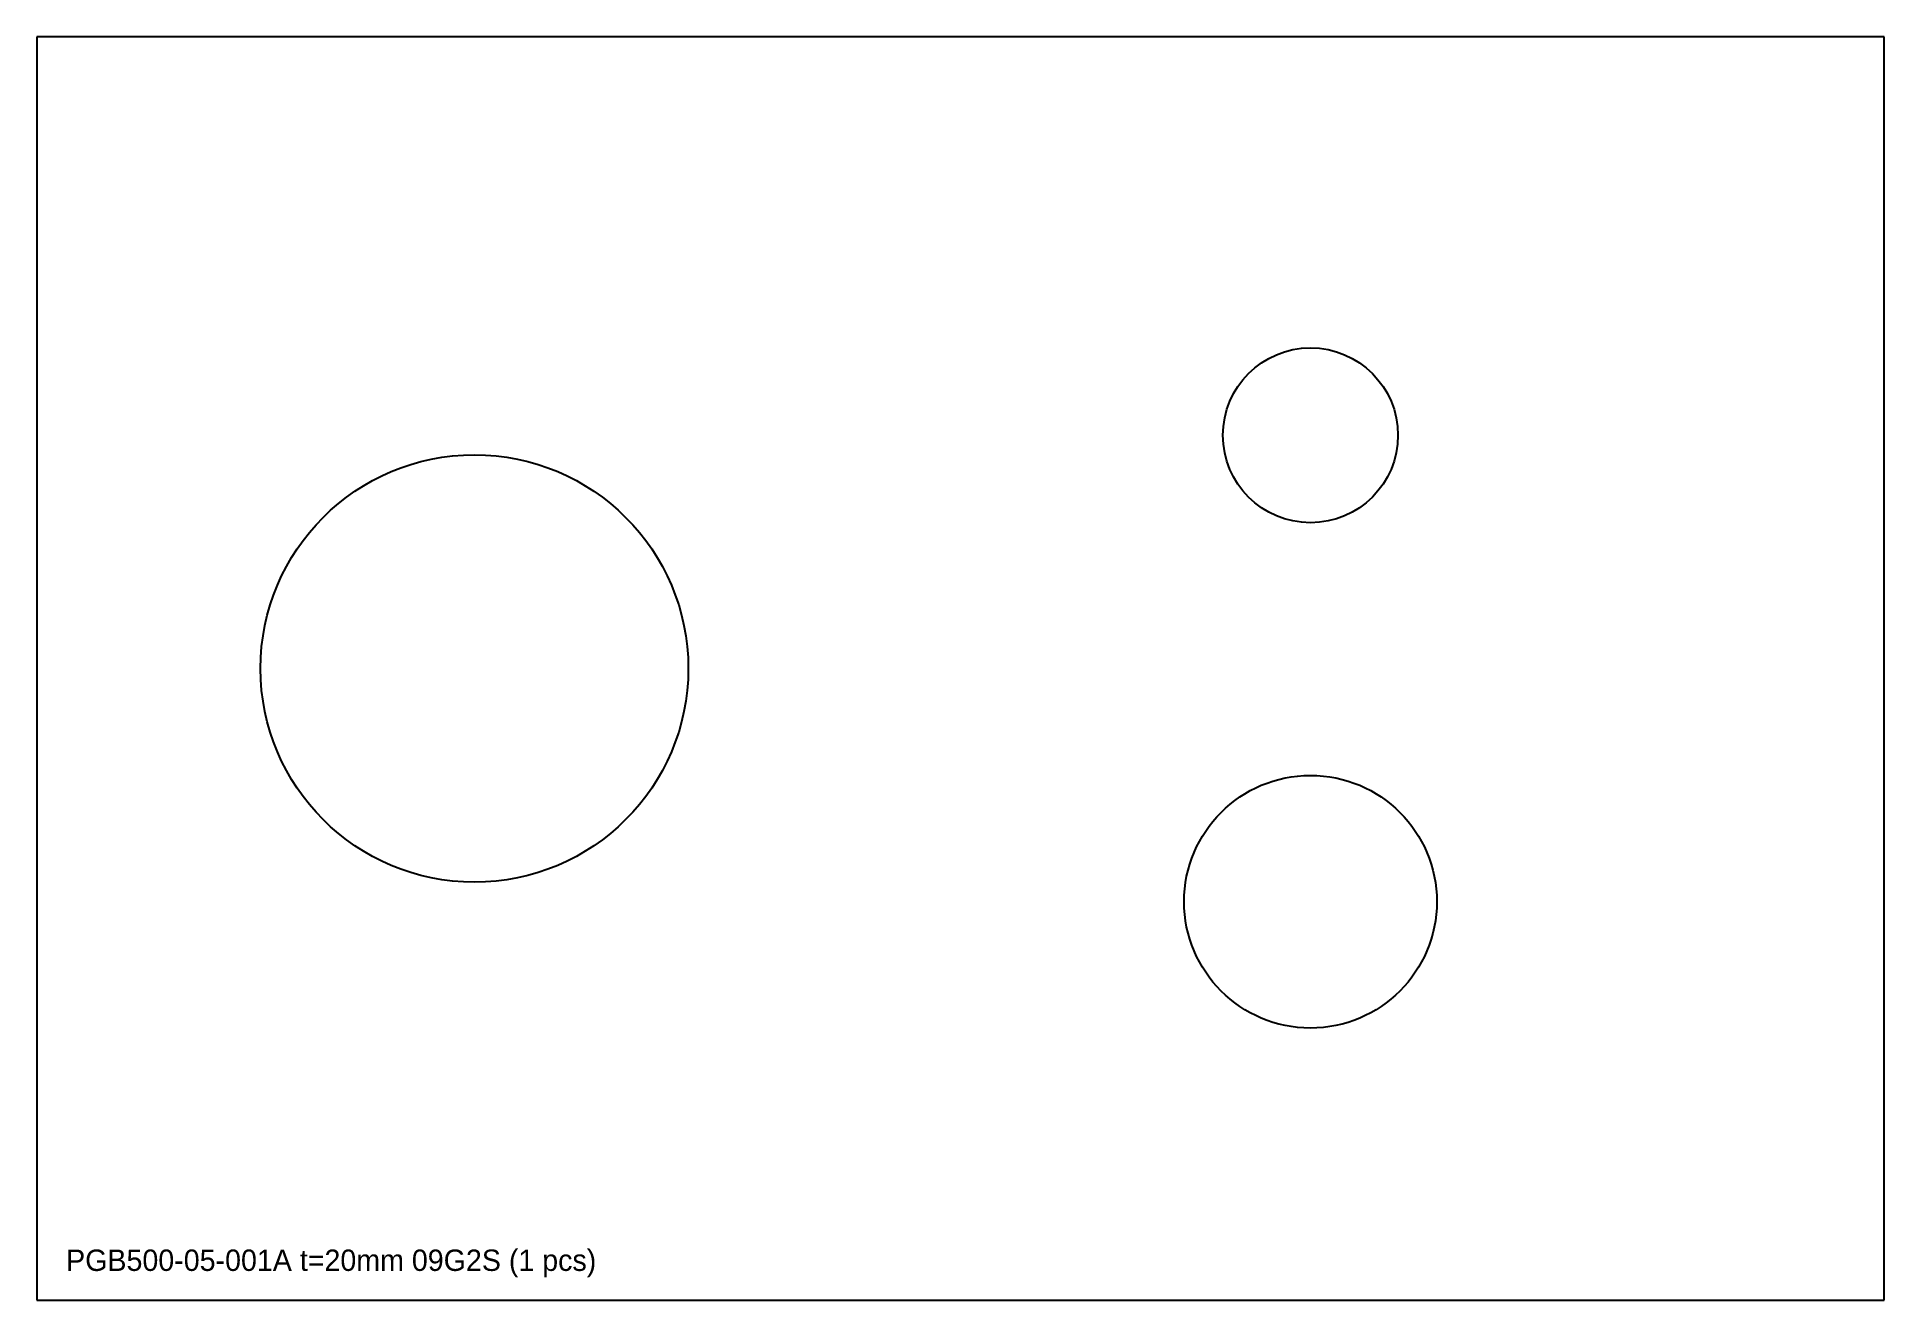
# Model space of a CAD drawing. Header units: millimetres. Extents: x -475 to 475, y -325 to 325.
import ezdxf

# ---------------------------------------------------------------- set-up
doc = ezdxf.new("R2010")
doc.units = ezdxf.units.MM

msp = doc.modelspace()

# ---------------------------------------------------------------- linework, layer by layer
at = {"layer": 'CUT_INNER'}
for centre, radius in [((180, 120), 45), ((-250, 0), 110), ((180, -120), 65)]:
    msp.add_circle(centre, radius, dxfattribs=at)
at = {"layer": 'CUT_OUTER'}
for p, q in [((475, 325), (-475, 325)), ((-475, 325), (-475, -325)), ((475, -325), (475, 325)), ((-475, -325), (475, -325))]:
    msp.add_line(p, q, dxfattribs=at)

# ---------------------------------------------------------------- texts
at = {"layer": 'MARKING'}
msp.add_text('PGB500-05-001A t=20mm 09G2S (1 pcs)', height=11, dxfattribs=at).set_placement((-460, -310))

doc.saveas('drawing.dxf')
